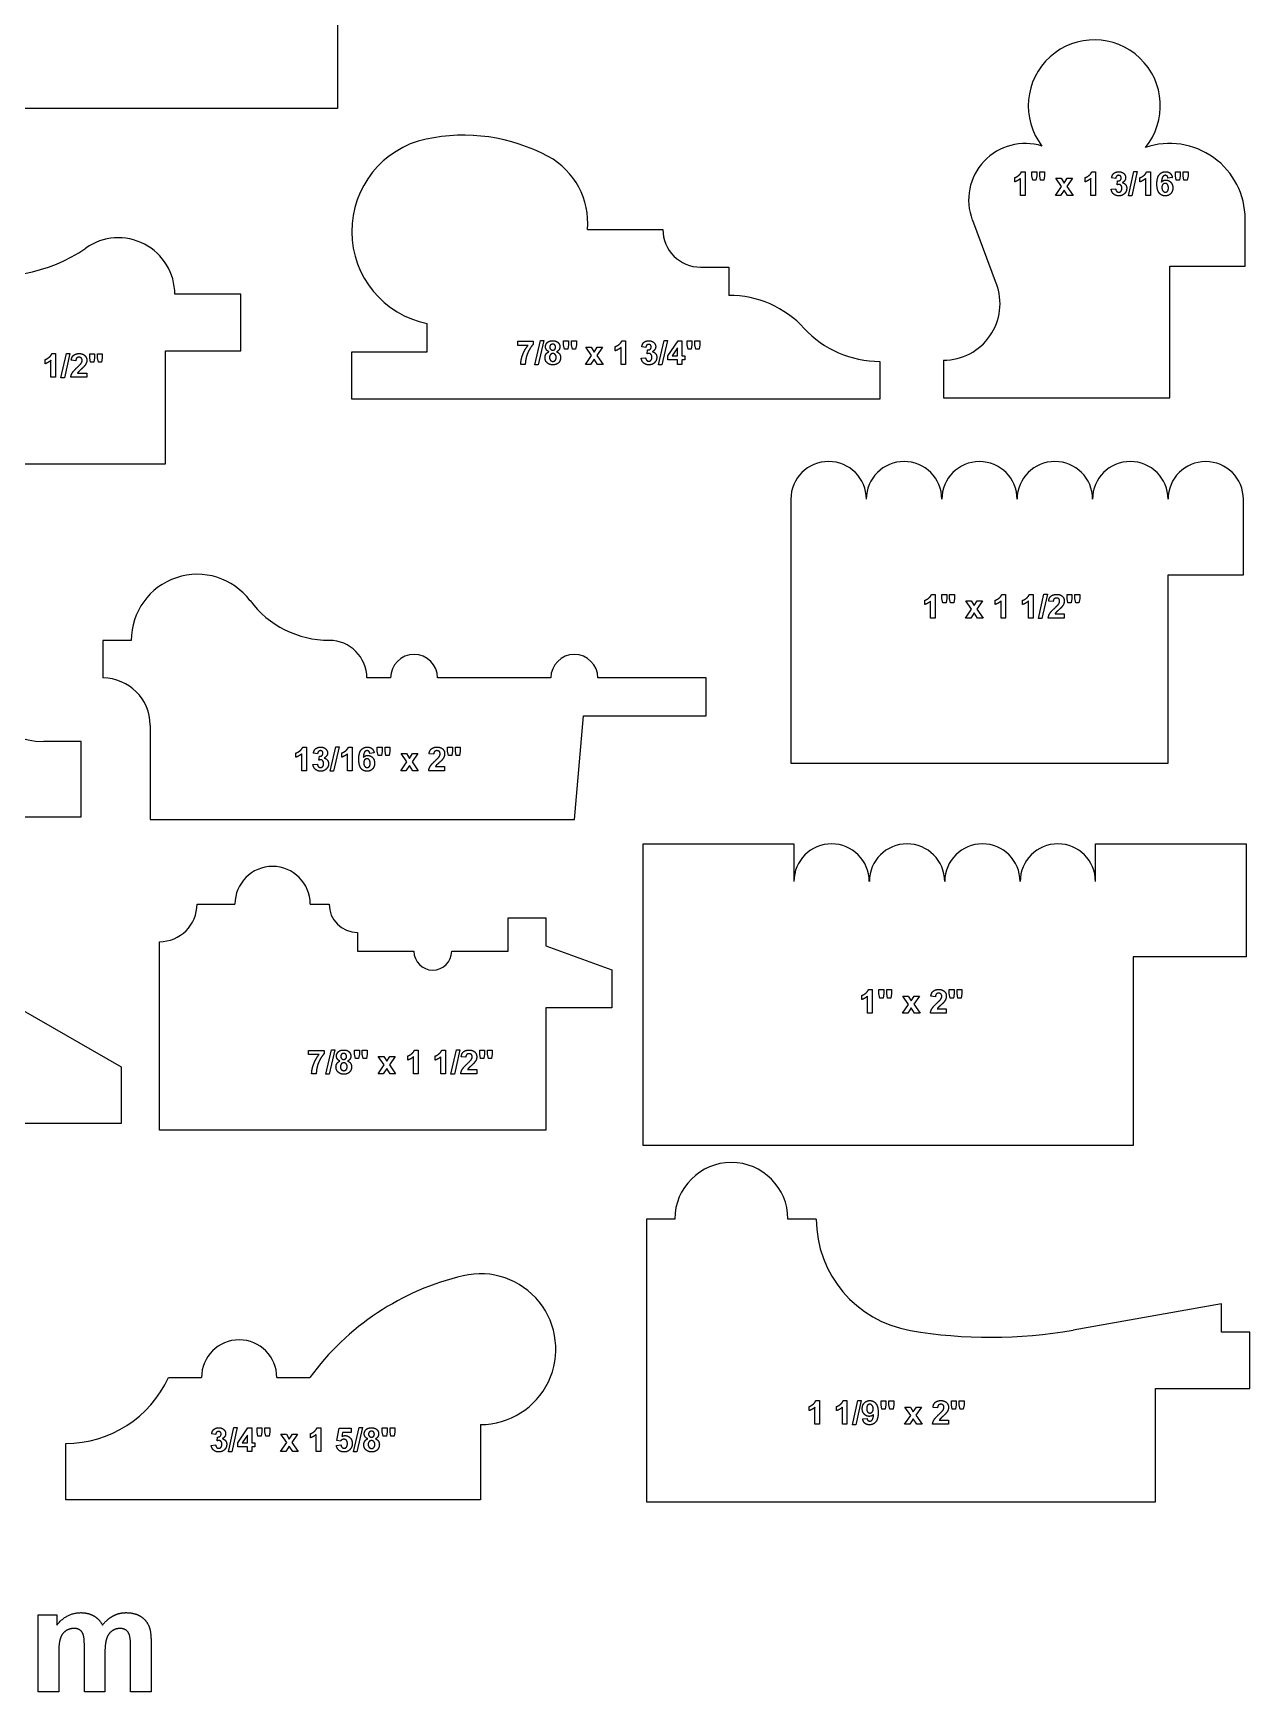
# Model space of a CAD drawing. Header units: millimetres. Extents: x -177 to 177, y -192 to 172.
# Drawn here: x 74.3 to 176.8, y -189.6 to -49.9 of the extents above; entities that cross this region are included whole.
import ezdxf

# ---------------------------------------------------------------- set-up
doc = ezdxf.new("R2010")
doc.units = ezdxf.units.MM
doc.header["$MEASUREMENT"] = 0
doc.layers.add('Default', color=18, linetype='Continuous')

msp = doc.modelspace()

# ---------------------------------------------------------------- linework, layer by layer
at = {"layer": 'Default', "color": 5}
for p, q in [((99.95, -49.09), (99.95, -56.23)), ((99.95, -56.23), (11.05, -56.23)), ((156.97, -62.4), (156.97, -62.05)), ((157.46, -63.55), (157.46, -62.11)), ((157.53, -61.55), (157.85, -61.55)), ((157.85, -61.55), (157.85, -63.55)), ((158.41, -61.89), (158.41, -61.56)), ((158.41, -61.56), (158.82, -61.56)), ((158.48, -62.26), (158.41, -61.89)), ((158.76, -62.26), (158.48, -62.26)), ((158.82, -61.89), (158.76, -62.26)), ((158.82, -61.56), (158.82, -61.89)), ((159.07, -61.89), (159.07, -61.56)), ((159.07, -61.56), (159.47, -61.56)), ((159.14, -62.26), (159.07, -61.89)), ((159.41, -62.26), (159.14, -62.26)), ((159.47, -61.89), (159.41, -62.26)), ((159.47, -61.56), (159.47, -61.89)), ((160.39, -63.55), (160.91, -62.8)), ((160.91, -62.8), (160.42, -62.1)), ((160.42, -62.1), (160.88, -62.1)), ((160.88, -62.1), (161.13, -62.5)), ((161.13, -62.5), (161.39, -62.1)), ((161.83, -62.1), (161.35, -62.79)), ((161.35, -62.79), (161.88, -63.55)), ((161.39, -62.1), (161.83, -62.1)), ((162.89, -62.4), (162.89, -62.05)), ((163.39, -63.55), (163.39, -62.11)), ((163.46, -61.55), (163.77, -61.55)), ((163.77, -61.55), (163.77, -63.55)), ((165.47, -62.11), (165.13, -62.06)), ((165.59, -62.65), (165.63, -62.32)), ((166.54, -63.58), (167.01, -61.53)), ((167.29, -61.53), (166.82, -63.58)), ((167.01, -61.53), (167.29, -61.53)), ((167.51, -62.4), (167.51, -62.05)), ((168.01, -63.55), (168.01, -62.11)), ((168.08, -61.55), (168.39, -61.55)), ((168.39, -61.55), (168.39, -63.55)), ((170.24, -62.04), (169.87, -62.08)), ((170.5, -61.89), (170.5, -61.56)), ((170.5, -61.56), (170.91, -61.56)), ((170.57, -62.26), (170.5, -61.89)), ((170.85, -62.26), (170.57, -62.26)), ((170.91, -61.89), (170.85, -62.26)), ((170.91, -61.56), (170.91, -61.89)), ((171.15, -61.89), (171.15, -61.56)), ((171.15, -61.56), (171.56, -61.56)), ((171.22, -62.26), (171.15, -61.89)), ((171.5, -62.26), (171.22, -62.26)), ((171.56, -61.89), (171.5, -62.26)), ((171.56, -61.56), (171.56, -61.89)), ((157.85, -63.55), (157.46, -63.55)), ((160.83, -63.55), (160.39, -63.55)), ((161.13, -63.1), (160.83, -63.55)), ((161.42, -63.55), (161.13, -63.1)), ((161.88, -63.55), (161.42, -63.55)), ((163.77, -63.55), (163.39, -63.55)), ((165.09, -63.02), (165.46, -62.98)), ((166.82, -63.58), (166.54, -63.58)), ((168.39, -63.55), (168.01, -63.55)), ((153.4, -65.62), (155.42, -70.98)), ((176.37, -69.49), (176.37, -65.52)), ((120.99, -66.4), (127.34, -66.4)), ((130.52, -69.58), (132.9, -69.58)), ((132.9, -69.58), (132.9, -71.96)), ((170.02, -80.6), (170.02, -69.49)), ((170.02, -69.49), (176.37, -69.49)), ((91.81, -71.87), (86.25, -71.87)), ((91.81, -76.64), (91.81, -71.87)), ((107.5, -76.72), (107.5, -74.34)), ((85.46, -76.64), (91.81, -76.64)), ((85.46, -86.16), (85.46, -76.64)), ((101.15, -80.69), (101.15, -76.72)), ((101.15, -76.72), (107.5, -76.72)), ((115.12, -76.17), (115.12, -75.81)), ((115.12, -75.81), (116.42, -75.81)), ((115.99, -76.17), (115.12, -76.17)), ((116.42, -75.81), (116.42, -76.09)), ((116.56, -77.81), (117.03, -75.76)), ((117.31, -75.76), (116.84, -77.81)), ((117.03, -75.76), (117.31, -75.76)), ((118.99, -76.12), (118.99, -75.79)), ((118.99, -75.79), (119.4, -75.79)), ((119.06, -76.49), (118.99, -76.12)), ((119.34, -76.49), (119.06, -76.49)), ((119.4, -76.12), (119.34, -76.49)), ((119.4, -75.79), (119.4, -76.12)), ((119.65, -76.12), (119.65, -75.79)), ((119.65, -75.79), (120.06, -75.79)), ((119.72, -76.49), (119.65, -76.12)), ((119.99, -76.49), (119.72, -76.49)), ((120.06, -76.12), (119.99, -76.49)), ((120.06, -75.79), (120.06, -76.12)), ((121.34, -77.03), (120.85, -76.33)), ((120.85, -76.33), (121.31, -76.33)), ((121.31, -76.33), (121.56, -76.73)), ((121.56, -76.73), (121.82, -76.33)), ((122.26, -76.33), (121.78, -77.02)), ((121.82, -76.33), (122.26, -76.33)), ((123.32, -76.63), (123.32, -76.28)), ((123.82, -77.78), (123.82, -76.34)), ((123.89, -75.78), (124.2, -75.78)), ((124.2, -75.78), (124.2, -77.78)), ((125.9, -76.35), (125.56, -76.29)), ((126.02, -76.88), (126.06, -76.55)), ((126.97, -77.81), (127.44, -75.76)), ((127.72, -75.76), (127.25, -77.81)), ((127.44, -75.76), (127.72, -75.76)), ((127.77, -77.05), (128.62, -75.79)), ((128.57, -76.39), (128.12, -77.05)), ((128.57, -77.05), (128.57, -76.39)), ((128.62, -75.79), (128.95, -75.79)), ((128.95, -75.79), (128.95, -77.05)), ((129.39, -76.12), (129.39, -75.79)), ((129.39, -75.79), (129.79, -75.79)), ((129.46, -76.49), (129.39, -76.12)), ((129.73, -76.49), (129.46, -76.49)), ((129.79, -76.12), (129.73, -76.49)), ((129.79, -75.79), (129.79, -76.12)), ((130.04, -76.12), (130.04, -75.79)), ((130.04, -75.79), (130.45, -75.79)), ((130.11, -76.49), (130.04, -76.12)), ((130.39, -76.49), (130.11, -76.49)), ((130.45, -76.12), (130.39, -76.49)), ((130.45, -75.79), (130.45, -76.12)), ((75.33, -77.72), (75.33, -77.37)), ((75.82, -78.86), (75.82, -77.43)), ((75.9, -76.86), (76.21, -76.86)), ((76.21, -76.86), (76.21, -78.86)), ((76.66, -78.9), (77.13, -76.85)), ((77.42, -76.85), (76.95, -78.9)), ((77.13, -76.85), (77.42, -76.85)), ((77.91, -77.47), (77.53, -77.43)), ((79.08, -77.21), (79.08, -76.88)), ((79.08, -76.88), (79.49, -76.88)), ((79.15, -77.58), (79.08, -77.21)), ((79.43, -77.58), (79.15, -77.58)), ((79.49, -77.21), (79.43, -77.58)), ((79.49, -76.88), (79.49, -77.21)), ((79.74, -77.21), (79.74, -76.88)), ((79.74, -76.88), (80.14, -76.88)), ((79.81, -77.58), (79.74, -77.21)), ((80.08, -77.58), (79.81, -77.58)), ((80.14, -77.21), (80.08, -77.58)), ((80.14, -76.88), (80.14, -77.21)), ((115.76, -77.78), (115.38, -77.78)), ((116.84, -77.81), (116.56, -77.81)), ((120.82, -77.78), (121.34, -77.03)), ((121.26, -77.78), (120.82, -77.78)), ((121.56, -77.33), (121.26, -77.78)), ((121.85, -77.78), (121.56, -77.33)), ((121.78, -77.02), (122.31, -77.78)), ((122.31, -77.78), (121.85, -77.78)), ((124.2, -77.78), (123.82, -77.78)), ((125.52, -77.26), (125.89, -77.21)), ((127.25, -77.81), (126.97, -77.81)), ((127.77, -77.38), (127.77, -77.05)), ((128.57, -77.38), (127.77, -77.38)), ((128.12, -77.05), (128.57, -77.05)), ((128.57, -77.78), (128.57, -77.38)), ((128.95, -77.78), (128.57, -77.78)), ((128.95, -77.05), (129.2, -77.05)), ((129.2, -77.38), (128.95, -77.38)), ((128.95, -77.38), (128.95, -77.78)), ((129.2, -77.05), (129.2, -77.38)), ((145.6, -77.52), (145.6, -80.69)), ((150.97, -77.43), (150.97, -80.6)), ((76.21, -78.86), (75.82, -78.86)), ((76.95, -78.9), (76.66, -78.9)), ((78.84, -78.86), (77.49, -78.86)), ((78.06, -78.51), (78.84, -78.51)), ((78.84, -78.51), (78.84, -78.86)), ((145.6, -80.69), (101.15, -80.69)), ((150.97, -80.6), (170.02, -80.6)), ((60.2, -86.16), (85.46, -86.16)), ((138.13, -89.13), (138.13, -111.35)), ((176.23, -95.48), (176.23, -89.13)), ((169.88, -111.35), (169.88, -95.48)), ((169.88, -95.48), (176.23, -95.48)), ((149.4, -97.99), (149.4, -97.64)), ((149.89, -99.14), (149.89, -97.7)), ((149.96, -97.14), (150.27, -97.14)), ((150.27, -97.14), (150.27, -99.14)), ((150.84, -97.48), (150.84, -97.15)), ((150.84, -97.15), (151.25, -97.15)), ((150.91, -97.85), (150.84, -97.48)), ((151.25, -97.48), (151.19, -97.85)), ((151.25, -97.15), (151.25, -97.48)), ((151.49, -97.48), (151.49, -97.15)), ((151.49, -97.15), (151.9, -97.15)), ((151.57, -97.85), (151.49, -97.48)), ((151.9, -97.48), (151.84, -97.85)), ((151.9, -97.15), (151.9, -97.48)), ((153.33, -98.39), (152.85, -97.69)), ((152.85, -97.69), (153.31, -97.69)), ((153.31, -97.69), (153.55, -98.09)), ((153.55, -98.09), (153.81, -97.69)), ((154.25, -97.69), (153.78, -98.38)), ((153.81, -97.69), (154.25, -97.69)), ((155.32, -97.99), (155.32, -97.64)), ((155.82, -99.14), (155.82, -97.7)), ((155.89, -97.14), (156.2, -97.14)), ((156.2, -97.14), (156.2, -99.14)), ((157.63, -97.99), (157.63, -97.64)), ((158.12, -99.14), (158.12, -97.7)), ((158.2, -97.14), (158.51, -97.14)), ((158.51, -97.14), (158.51, -99.14)), ((158.96, -99.17), (159.43, -97.12)), ((159.72, -97.12), (159.25, -99.17)), ((159.43, -97.12), (159.72, -97.12)), ((160.21, -97.74), (159.83, -97.71)), ((161.38, -97.48), (161.38, -97.15)), ((161.38, -97.15), (161.79, -97.15)), ((161.45, -97.85), (161.38, -97.48)), ((161.79, -97.48), (161.73, -97.85)), ((161.79, -97.15), (161.79, -97.48)), ((162.04, -97.48), (162.04, -97.15)), ((162.04, -97.15), (162.45, -97.15)), ((162.11, -97.85), (162.04, -97.48)), ((162.45, -97.48), (162.38, -97.85)), ((162.45, -97.15), (162.45, -97.48)), ((150.27, -99.14), (149.89, -99.14)), ((151.19, -97.85), (150.91, -97.85)), ((151.84, -97.85), (151.57, -97.85)), ((152.82, -99.14), (153.33, -98.39)), ((153.26, -99.14), (152.82, -99.14)), ((153.55, -98.69), (153.26, -99.14)), ((153.84, -99.14), (153.55, -98.69)), ((153.78, -98.38), (154.3, -99.14)), ((154.3, -99.14), (153.84, -99.14)), ((156.2, -99.14), (155.82, -99.14)), ((158.51, -99.14), (158.12, -99.14)), ((161.14, -99.14), (159.79, -99.14)), ((160.36, -98.78), (161.14, -98.78)), ((161.14, -98.78), (161.14, -99.14)), ((161.73, -97.85), (161.45, -97.85)), ((162.38, -97.85), (162.11, -97.85)), ((159.25, -99.17), (158.96, -99.17)), ((82.58, -101.01), (80.2, -101.01)), ((80.2, -101.01), (80.2, -104.18)), ((104.41, -104.18), (102.43, -104.18)), ((117.9, -104.18), (108.38, -104.18)), ((131, -104.18), (121.87, -104.18)), ((131, -107.36), (131, -104.18)), ((119.89, -116.09), (120.65, -107.36)), ((120.65, -107.36), (131, -107.36)), ((84.17, -108.15), (84.17, -116.09)), ((78.36, -109.53), (75.18, -109.53)), ((78.36, -115.88), (78.36, -109.53)), ((97.02, -110), (97.33, -110)), ((97.33, -110), (97.33, -112)), ((99.33, -112.03), (99.8, -109.98)), ((100.08, -109.98), (99.61, -112.03)), ((99.8, -109.98), (100.08, -109.98)), ((100.87, -110), (101.18, -110)), ((101.18, -110), (101.18, -112)), ((103.29, -110.34), (103.29, -110.01)), ((103.29, -110.01), (103.7, -110.01)), ((103.36, -110.71), (103.29, -110.34)), ((103.7, -110.34), (103.64, -110.71)), ((103.7, -110.01), (103.7, -110.34)), ((103.95, -110.34), (103.95, -110.01)), ((103.95, -110.01), (104.35, -110.01)), ((104.02, -110.71), (103.95, -110.34)), ((104.35, -110.34), (104.29, -110.71)), ((104.35, -110.01), (104.35, -110.34)), ((109.22, -110.34), (109.22, -110.01)), ((109.22, -110.01), (109.62, -110.01)), ((109.29, -110.71), (109.22, -110.34)), ((109.62, -110.34), (109.56, -110.71)), ((109.62, -110.01), (109.62, -110.34)), ((109.87, -110.34), (109.87, -110.01)), ((109.87, -110.01), (110.28, -110.01)), ((109.94, -110.71), (109.87, -110.34)), ((110.28, -110.34), (110.22, -110.71)), ((110.28, -110.01), (110.28, -110.34)), ((96.45, -110.85), (96.45, -110.5)), ((96.95, -112), (96.95, -110.56)), ((97.88, -111.47), (98.25, -111.43)), ((98.27, -110.56), (97.92, -110.51)), ((98.38, -111.1), (98.42, -110.77)), ((100.3, -110.85), (100.3, -110.5)), ((100.8, -112), (100.8, -110.56)), ((103.03, -110.49), (102.66, -110.53)), ((103.64, -110.71), (103.36, -110.71)), ((104.29, -110.71), (104.02, -110.71)), ((105.27, -112), (105.78, -111.25)), ((105.78, -111.25), (105.3, -110.55)), ((105.3, -110.55), (105.76, -110.55)), ((106, -111.55), (105.71, -112)), ((105.76, -110.55), (106, -110.95)), ((106, -110.95), (106.26, -110.55)), ((106.29, -112), (106, -111.55)), ((106.7, -110.55), (106.23, -111.24)), ((106.23, -111.24), (106.75, -112)), ((106.26, -110.55), (106.7, -110.55)), ((108.04, -110.6), (107.66, -110.56)), ((108.19, -111.64), (108.97, -111.64)), ((108.97, -111.64), (108.97, -112)), ((109.56, -110.71), (109.29, -110.71)), ((110.22, -110.71), (109.94, -110.71)), ((138.13, -111.35), (169.88, -111.35)), ((97.33, -112), (96.95, -112)), ((99.61, -112.03), (99.33, -112.03)), ((101.18, -112), (100.8, -112)), ((105.71, -112), (105.27, -112)), ((106.75, -112), (106.29, -112)), ((108.97, -112), (107.62, -112)), ((27.56, -115.88), (78.36, -115.88)), ((84.17, -116.09), (119.89, -116.09)), ((125.67, -143.54), (125.67, -118.14)), ((125.67, -118.14), (138.37, -118.14)), ((138.37, -118.14), (138.37, -121.32)), ((163.77, -121.32), (163.77, -118.14)), ((163.77, -118.14), (176.47, -118.14)), ((176.47, -118.14), (176.47, -127.67)), ((88.13, -123.22), (91.3, -123.22)), ((97.65, -123.22), (99.24, -123.22)), ((101.62, -125.6), (101.62, -127.19)), ((114.32, -127.19), (114.32, -124.37)), ((114.32, -124.37), (117.49, -124.37)), ((117.49, -124.37), (117.49, -126.75)), ((84.95, -142.27), (84.95, -126.39)), ((117.49, -126.75), (123.05, -128.77)), ((101.62, -127.19), (106.38, -127.19)), ((109.56, -127.19), (114.32, -127.19)), ((176.47, -127.67), (166.95, -127.67)), ((166.95, -127.67), (166.95, -143.54)), ((123.05, -128.77), (123.05, -131.95)), ((144.09, -131.26), (144.09, -130.92)), ((144.58, -132.41), (144.58, -130.97)), ((144.66, -130.41), (144.97, -130.41)), ((144.97, -130.41), (144.97, -132.41)), ((145.53, -130.76), (145.53, -130.42)), ((145.53, -130.42), (145.94, -130.42)), ((145.61, -131.13), (145.53, -130.76)), ((145.88, -131.13), (145.61, -131.13)), ((145.94, -130.76), (145.88, -131.13)), ((145.94, -130.42), (145.94, -130.76)), ((146.19, -130.76), (146.19, -130.42)), ((146.19, -130.42), (146.6, -130.42)), ((146.26, -131.13), (146.19, -130.76)), ((146.54, -131.13), (146.26, -131.13)), ((146.6, -130.76), (146.54, -131.13)), ((146.6, -130.42), (146.6, -130.76)), ((148.03, -131.67), (147.54, -130.97)), ((147.54, -130.97), (148, -130.97)), ((148, -130.97), (148.25, -131.36)), ((148.25, -131.36), (148.51, -130.97)), ((148.95, -130.97), (148.47, -131.65)), ((148.51, -130.97), (148.95, -130.97)), ((150.29, -131.02), (149.91, -130.98)), ((151.46, -130.76), (151.46, -130.42)), ((151.46, -130.42), (151.87, -130.42)), ((151.53, -131.13), (151.46, -130.76)), ((151.81, -131.13), (151.53, -131.13)), ((151.87, -130.76), (151.81, -131.13)), ((151.87, -130.42), (151.87, -130.76)), ((152.12, -130.76), (152.12, -130.42)), ((152.12, -130.42), (152.52, -130.42)), ((152.19, -131.13), (152.12, -130.76)), ((152.46, -131.13), (152.19, -131.13)), ((152.52, -130.76), (152.46, -131.13)), ((152.52, -130.42), (152.52, -130.76)), ((73.47, -132.17), (81.72, -136.93)), ((123.05, -131.95), (117.49, -131.95)), ((117.49, -131.95), (117.49, -142.27)), ((144.97, -132.41), (144.58, -132.41)), ((147.52, -132.41), (148.03, -131.67)), ((147.96, -132.41), (147.52, -132.41)), ((148.25, -131.96), (147.96, -132.41)), ((148.54, -132.41), (148.25, -131.96)), ((148.47, -131.65), (149, -132.41)), ((149, -132.41), (148.54, -132.41)), ((151.21, -132.41), (149.87, -132.41)), ((150.44, -132.05), (151.21, -132.05)), ((151.21, -132.05), (151.21, -132.41)), ((97.51, -135.9), (97.51, -135.55)), ((97.51, -135.55), (98.82, -135.55)), ((98.39, -135.9), (97.51, -135.9)), ((98.82, -135.55), (98.82, -135.82)), ((98.96, -137.55), (99.43, -135.5)), ((99.71, -135.5), (99.24, -137.55)), ((99.43, -135.5), (99.71, -135.5)), ((101.38, -135.86), (101.38, -135.52)), ((101.38, -135.52), (101.79, -135.52)), ((101.45, -136.22), (101.38, -135.86)), ((101.72, -136.22), (101.45, -136.22)), ((101.79, -135.86), (101.72, -136.22)), ((101.79, -135.52), (101.79, -135.86)), ((102.03, -135.86), (102.03, -135.52)), ((102.03, -135.52), (102.44, -135.52)), ((102.1, -136.22), (102.03, -135.86)), ((102.38, -136.22), (102.1, -136.22)), ((102.44, -135.86), (102.38, -136.22)), ((102.44, -135.52), (102.44, -135.86)), ((103.36, -137.51), (103.87, -136.76)), ((103.87, -136.76), (103.38, -136.06)), ((103.38, -136.06), (103.85, -136.06)), ((103.85, -136.06), (104.09, -136.46)), ((104.09, -136.46), (104.35, -136.06)), ((104.79, -136.06), (104.32, -136.75)), ((104.32, -136.75), (104.84, -137.51)), ((104.35, -136.06), (104.79, -136.06)), ((105.86, -136.36), (105.86, -136.01)), ((106.35, -137.51), (106.35, -136.07)), ((106.43, -135.51), (106.74, -135.51)), ((106.74, -135.51), (106.74, -137.51)), ((108.17, -136.36), (108.17, -136.01)), ((108.66, -137.51), (108.66, -136.07)), ((108.73, -135.51), (109.05, -135.51)), ((109.05, -135.51), (109.05, -137.51)), ((109.5, -137.55), (109.97, -135.5)), ((110.26, -135.5), (109.79, -137.55)), ((109.97, -135.5), (110.26, -135.5)), ((110.75, -136.11), (110.37, -136.08)), ((111.92, -135.86), (111.92, -135.52)), ((111.92, -135.52), (112.33, -135.52)), ((111.99, -136.22), (111.92, -135.86)), ((112.27, -136.22), (111.99, -136.22)), ((112.33, -135.86), (112.27, -136.22)), ((112.33, -135.52), (112.33, -135.86)), ((112.58, -135.86), (112.58, -135.52)), ((112.58, -135.52), (112.98, -135.52)), ((112.65, -136.22), (112.58, -135.86)), ((112.92, -136.22), (112.65, -136.22)), ((112.98, -135.86), (112.92, -136.22)), ((112.98, -135.52), (112.98, -135.86)), ((81.72, -136.93), (81.72, -141.69)), ((98.16, -137.51), (97.77, -137.51)), ((99.24, -137.55), (98.96, -137.55)), ((103.8, -137.51), (103.36, -137.51)), ((104.09, -137.06), (103.8, -137.51)), ((104.38, -137.51), (104.09, -137.06)), ((104.84, -137.51), (104.38, -137.51)), ((106.74, -137.51), (106.35, -137.51)), ((109.05, -137.51), (108.66, -137.51)), ((109.79, -137.55), (109.5, -137.55)), ((111.67, -137.51), (110.33, -137.51)), ((110.9, -137.15), (111.67, -137.15)), ((111.67, -137.15), (111.67, -137.51)), ((81.72, -141.69), (49.97, -141.69)), ((117.49, -142.27), (84.95, -142.27)), ((166.95, -143.54), (125.67, -143.54)), ((128.34, -149.74), (125.96, -149.74)), ((125.96, -149.74), (125.96, -173.55)), ((140.25, -149.74), (137.87, -149.74)), ((174.38, -156.88), (161.88, -159.09)), ((174.38, -159.26), (174.38, -156.88)), ((176.76, -159.26), (174.38, -159.26)), ((176.76, -164.02), (176.76, -159.26)), ((85.72, -163.09), (88.49, -163.09)), ((94.84, -163.09), (97.62, -163.09)), ((168.83, -173.55), (168.83, -164.02)), ((168.83, -164.02), (176.76, -164.02)), ((139.65, -165.88), (139.65, -165.54)), ((140.15, -167.03), (140.15, -165.59)), ((140.22, -165.03), (140.53, -165.03)), ((140.53, -165.03), (140.53, -167.03)), ((141.96, -165.88), (141.96, -165.54)), ((142.46, -167.03), (142.46, -165.59)), ((142.53, -165.03), (142.84, -165.03)), ((142.84, -165.03), (142.84, -167.03)), ((143.3, -167.07), (143.76, -165.02)), ((144.05, -165.02), (143.58, -167.07)), ((143.76, -165.02), (144.05, -165.02)), ((145.72, -165.38), (145.72, -165.04)), ((145.72, -165.04), (146.12, -165.04)), ((145.79, -165.75), (145.72, -165.38)), ((146.06, -165.75), (145.79, -165.75)), ((146.12, -165.38), (146.06, -165.75)), ((146.12, -165.04), (146.12, -165.38)), ((146.37, -165.38), (146.37, -165.04)), ((146.37, -165.04), (146.78, -165.04)), ((146.44, -165.75), (146.37, -165.38)), ((146.72, -165.75), (146.44, -165.75)), ((146.78, -165.38), (146.72, -165.75)), ((146.78, -165.04), (146.78, -165.38)), ((148.21, -166.29), (147.72, -165.59)), ((147.72, -165.59), (148.18, -165.59)), ((148.18, -165.59), (148.43, -165.98)), ((148.43, -165.98), (148.69, -165.59)), ((149.13, -165.59), (148.65, -166.27)), ((148.69, -165.59), (149.13, -165.59)), ((150.47, -165.64), (150.09, -165.6)), ((151.64, -165.38), (151.64, -165.04)), ((151.64, -165.04), (152.05, -165.04)), ((151.71, -165.75), (151.64, -165.38)), ((151.99, -165.75), (151.71, -165.75)), ((152.05, -165.38), (151.99, -165.75)), ((152.05, -165.04), (152.05, -165.38)), ((152.3, -165.38), (152.3, -165.04)), ((152.3, -165.04), (152.7, -165.04)), ((152.37, -165.75), (152.3, -165.38)), ((152.64, -165.75), (152.37, -165.75)), ((152.7, -165.38), (152.64, -165.75)), ((152.7, -165.04), (152.7, -165.38)), ((90.76, -169.36), (91.23, -167.31)), ((91.51, -167.31), (91.04, -169.36)), ((91.23, -167.31), (91.51, -167.31)), ((91.56, -168.59), (92.41, -167.33)), ((92.41, -167.33), (92.74, -167.33)), ((92.74, -167.33), (92.74, -168.59)), ((93.18, -167.67), (93.18, -167.33)), ((93.18, -167.33), (93.58, -167.33)), ((93.58, -167.33), (93.58, -167.67)), ((93.83, -167.67), (93.83, -167.33)), ((93.83, -167.33), (94.24, -167.33)), ((94.24, -167.33), (94.24, -167.67)), ((98.22, -167.32), (98.53, -167.32)), ((98.53, -167.32), (98.53, -169.32)), ((99.89, -168.4), (100.09, -167.36)), ((100.09, -167.36), (101.1, -167.36)), ((101.1, -167.36), (101.1, -167.71)), ((101.3, -169.36), (101.77, -167.31)), ((102.05, -167.31), (101.58, -169.36)), ((101.77, -167.31), (102.05, -167.31)), ((103.72, -167.67), (103.72, -167.33)), ((103.72, -167.33), (104.13, -167.33)), ((104.13, -167.33), (104.13, -167.67)), ((104.37, -167.67), (104.37, -167.33)), ((104.37, -167.33), (104.78, -167.33)), ((104.78, -167.33), (104.78, -167.67)), ((111.98, -167.05), (111.98, -173.4)), ((140.53, -167.03), (140.15, -167.03)), ((142.84, -167.03), (142.46, -167.03)), ((143.58, -167.07), (143.3, -167.07)), ((144.17, -166.58), (144.54, -166.54)), ((147.7, -167.03), (148.21, -166.29)), ((148.14, -167.03), (147.7, -167.03)), ((148.43, -166.58), (148.14, -167.03)), ((148.72, -167.03), (148.43, -166.58)), ((148.65, -166.27), (149.18, -167.03)), ((149.18, -167.03), (148.72, -167.03)), ((151.39, -167.03), (150.05, -167.03)), ((150.62, -166.67), (151.39, -166.67)), ((151.39, -166.67), (151.39, -167.03)), ((77.06, -173.4), (77.06, -168.64)), ((89.31, -168.8), (89.68, -168.75)), ((89.69, -167.89), (89.35, -167.83)), ((89.81, -168.42), (89.85, -168.1)), ((91.56, -168.92), (91.56, -168.59)), ((92.36, -168.92), (91.56, -168.92)), ((92.36, -167.93), (91.91, -168.59)), ((91.91, -168.59), (92.36, -168.59)), ((92.36, -168.59), (92.36, -167.93)), ((92.36, -169.32), (92.36, -168.92)), ((92.74, -168.59), (92.99, -168.59)), ((92.99, -168.92), (92.74, -168.92)), ((92.74, -168.92), (92.74, -169.32)), ((92.99, -168.59), (92.99, -168.92)), ((93.25, -168.03), (93.18, -167.67)), ((93.52, -168.03), (93.25, -168.03)), ((93.58, -167.67), (93.52, -168.03)), ((93.9, -168.03), (93.83, -167.67)), ((94.18, -168.03), (93.9, -168.03)), ((94.24, -167.67), (94.18, -168.03)), ((95.16, -169.32), (95.67, -168.57)), ((95.67, -168.57), (95.18, -167.87)), ((95.18, -167.87), (95.64, -167.87)), ((95.89, -168.87), (95.6, -169.32)), ((95.64, -167.87), (95.89, -168.27)), ((95.89, -168.27), (96.15, -167.87)), ((96.18, -169.32), (95.89, -168.87)), ((96.59, -167.87), (96.11, -168.56)), ((96.11, -168.56), (96.64, -169.32)), ((96.15, -167.87), (96.59, -167.87)), ((97.66, -168.17), (97.66, -167.82)), ((98.15, -169.32), (98.15, -167.88)), ((99.85, -168.8), (100.24, -168.76)), ((100.2, -168.44), (99.89, -168.4)), ((100.38, -167.71), (100.31, -168.05)), ((101.1, -167.71), (100.38, -167.71)), ((103.79, -168.03), (103.72, -167.67)), ((104.07, -168.03), (103.79, -168.03)), ((104.13, -167.67), (104.07, -168.03)), ((104.44, -168.03), (104.37, -167.67)), ((104.72, -168.03), (104.44, -168.03)), ((104.78, -167.67), (104.72, -168.03)), ((91.04, -169.36), (90.76, -169.36)), ((92.74, -169.32), (92.36, -169.32)), ((95.6, -169.32), (95.16, -169.32)), ((96.64, -169.32), (96.18, -169.32)), ((98.53, -169.32), (98.15, -169.32)), ((101.58, -169.36), (101.3, -169.36)), ((111.98, -173.4), (77.06, -173.4)), ((125.96, -173.55), (168.83, -173.55))]:
    msp.add_line(p, q, dxfattribs=at)
for centre, radius, start, end in [((163.67, -56), 5.56, 320.7889, 217.6036), ((110.58, -73.42), 14.95, 61.6065, 102.2771), ((109.09, -66.56), 7.94, 102.2772, 258.463), ((157.85, -63.93), 4.76, 72.676, 200.7288), ((170.02, -65.52), 6.35, 360, 108.7839), ((114.67, -65.85), 6.35, 355, 61.6065), ((71.44, -57.59), 12.7, 203.5445, 305.1484), ((130.52, -66.4), 3.18, 180, 270), ((81.49, -71.87), 4.76, 0, 125.1484), ((150.97, -72.66), 4.76, 270, 20.7288), ((132.9, -80.61), 8.65, 42.7431, 90), ((145.6, -68.87), 8.65, 222.7431, 270), ((141.3, -89.13), 3.18, 0, 180), ((147.65, -89.13), 3.18, 0, 180), ((154, -89.13), 3.17, 360, 180), ((160.35, -89.13), 3.18, 0, 180), ((166.7, -89.13), 3.18, 360, 180), ((173.05, -89.13), 3.17, 0, 180), ((88.14, -101.01), 5.56, 36.8658, 180), ((99.25, -92.67), 8.33, 216.8658, 270), ((99.25, -104.18), 3.17, 0, 90), ((75.18, -103.18), 6.35, 180, 270), ((106.4, -104.18), 1.98, 0, 180), ((119.89, -104.18), 1.98, 0, 180), ((80.2, -108.15), 3.97, 0, 90), ((141.55, -121.32), 3.17, 0, 180), ((147.9, -121.32), 3.17, 360, 180), ((154.25, -121.32), 3.17, 360, 180), ((160.6, -121.32), 3.17, 360, 180), ((94.48, -123.22), 3.17, 0, 180), ((84.95, -123.22), 3.17, 270, 360), ((101.62, -123.22), 2.38, 180, 270), ((107.97, -127.19), 1.59, 180, 0), ((133.11, -149.74), 4.76, 0, 180), ((149.78, -149.74), 9.52, 180, 260.3451), ((115.6, -176.18), 22.24, 103.1613, 143.9435), ((111.98, -160.7), 6.35, 270, 103.1613), ((154.91, -119.57), 40.13, 260.3451, 280), ((91.67, -163.09), 3.17, 0, 180), ((77.06, -159.12), 9.52, 270, 335.3674)]:
    msp.add_arc(centre, radius, start, end, dxfattribs=at)
for points in [[(156.97, -62.05), (157.12, -62), (157.29, -61.87)], [(157.46, -62.11), (157.25, -62.3), (156.97, -62.4)], [(157.29, -61.87), (157.47, -61.73), (157.53, -61.55)], [(162.89, -62.05), (163.04, -62), (163.22, -61.87)], [(163.39, -62.11), (163.18, -62.3), (162.89, -62.4)], [(163.22, -61.87), (163.4, -61.73), (163.46, -61.55)], [(165.13, -62.06), (165.17, -61.88), (165.24, -61.77)], [(165.24, -61.77), (165.31, -61.67), (165.44, -61.61)], [(165.44, -61.61), (165.57, -61.55), (165.73, -61.55)], [(165.56, -61.92), (165.49, -61.99), (165.47, -62.11)], [(165.72, -61.85), (165.62, -61.85), (165.56, -61.92)], [(165.75, -62.62), (165.68, -62.62), (165.59, -62.65)], [(165.63, -62.32), (165.78, -62.33), (165.85, -62.26)], [(165.87, -61.91), (165.82, -61.85), (165.72, -61.85)], [(165.73, -61.55), (166.01, -61.55), (166.18, -61.72)], [(165.92, -62.7), (165.85, -62.62), (165.75, -62.62)], [(165.85, -62.26), (165.93, -62.19), (165.93, -62.07)], [(165.93, -62.07), (165.93, -61.97), (165.87, -61.91)], [(165.99, -62.94), (165.99, -62.79), (165.92, -62.7)], [(166.31, -62.05), (166.31, -62.31), (166.03, -62.47)], [(166.03, -62.47), (166.2, -62.51), (166.3, -62.63)], [(166.18, -61.72), (166.31, -61.87), (166.31, -62.05)], [(166.3, -62.63), (166.4, -62.76), (166.4, -62.95)], [(167.51, -62.05), (167.66, -62), (167.84, -61.87)], [(168.01, -62.11), (167.8, -62.3), (167.51, -62.4)], [(167.84, -61.87), (168.01, -61.73), (168.08, -61.55)], [(168.94, -62.58), (168.94, -62.03), (169.15, -61.79)], [(169.14, -63.35), (168.94, -63.11), (168.94, -62.58)], [(169.15, -61.79), (169.35, -61.55), (169.67, -61.55)], [(169.44, -61.96), (169.35, -62.07), (169.33, -62.42)], [(169.33, -62.42), (169.48, -62.25), (169.69, -62.25)], [(169.44, -62.62), (169.36, -62.71), (169.36, -62.88)], [(169.65, -61.85), (169.52, -61.85), (169.44, -61.96)], [(169.63, -62.53), (169.52, -62.53), (169.44, -62.62)], [(169.83, -62.62), (169.75, -62.53), (169.63, -62.53)], [(169.8, -61.91), (169.74, -61.85), (169.65, -61.85)], [(169.67, -61.55), (169.9, -61.55), (170.05, -61.67)], [(169.69, -62.25), (169.93, -62.25), (170.1, -62.43)], [(169.87, -62.08), (169.86, -61.96), (169.8, -61.91)], [(169.91, -62.91), (169.91, -62.72), (169.83, -62.62)], [(170.05, -61.67), (170.2, -61.8), (170.24, -62.04)], [(170.1, -62.43), (170.28, -62.61), (170.28, -62.9)], [(165.3, -63.43), (165.12, -63.27), (165.09, -63.02)], [(165.74, -63.58), (165.47, -63.58), (165.3, -63.43)], [(165.46, -62.98), (165.48, -63.12), (165.55, -63.2)], [(165.55, -63.2), (165.63, -63.27), (165.73, -63.27)], [(165.73, -63.27), (165.84, -63.27), (165.92, -63.18)], [(166.21, -63.4), (166.02, -63.58), (165.74, -63.58)], [(165.92, -63.18), (165.99, -63.09), (165.99, -62.94)], [(166.4, -62.95), (166.4, -63.21), (166.21, -63.4)], [(169.64, -63.58), (169.33, -63.58), (169.14, -63.35)], [(169.36, -62.88), (169.36, -63.07), (169.45, -63.17)], [(169.45, -63.17), (169.54, -63.27), (169.65, -63.27)], [(170.1, -63.4), (169.92, -63.58), (169.64, -63.58)], [(169.65, -63.27), (169.76, -63.27), (169.83, -63.19)], [(169.83, -63.19), (169.91, -63.11), (169.91, -62.91)], [(170.28, -62.9), (170.28, -63.21), (170.1, -63.4)], [(115.55, -76.94), (115.71, -76.51), (115.99, -76.17)], [(116.1, -76.54), (115.93, -76.84), (115.84, -77.18)], [(116.42, -76.09), (116.26, -76.25), (116.1, -76.54)], [(117.46, -76.29), (117.46, -76.07), (117.62, -75.92)], [(117.53, -76.53), (117.46, -76.42), (117.46, -76.29)], [(117.5, -76.91), (117.58, -76.78), (117.75, -76.71)], [(117.75, -76.71), (117.6, -76.64), (117.53, -76.53)], [(117.62, -75.92), (117.78, -75.78), (118.07, -75.78)], [(117.89, -76.14), (117.82, -76.21), (117.82, -76.32)], [(117.82, -76.32), (117.82, -76.44), (117.89, -76.5)], [(118.07, -76.07), (117.96, -76.07), (117.89, -76.14)], [(117.89, -76.5), (117.95, -76.57), (118.07, -76.57)], [(118.07, -75.78), (118.35, -75.78), (118.51, -75.92)], [(118.25, -76.14), (118.18, -76.07), (118.07, -76.07)], [(118.07, -76.57), (118.18, -76.57), (118.25, -76.5)], [(118.31, -76.32), (118.31, -76.21), (118.25, -76.14)], [(118.25, -76.5), (118.31, -76.43), (118.31, -76.32)], [(118.6, -76.54), (118.53, -76.65), (118.4, -76.71)], [(118.4, -76.71), (118.56, -76.77), (118.65, -76.9)], [(118.51, -75.92), (118.67, -76.07), (118.67, -76.29)], [(118.67, -76.29), (118.67, -76.43), (118.6, -76.54)], [(123.32, -76.28), (123.47, -76.23), (123.65, -76.1)], [(123.82, -76.34), (123.61, -76.54), (123.32, -76.63)], [(123.65, -76.1), (123.83, -75.96), (123.89, -75.78)], [(125.56, -76.29), (125.6, -76.11), (125.67, -76)], [(125.67, -76), (125.74, -75.9), (125.87, -75.84)], [(125.87, -75.84), (126, -75.78), (126.16, -75.78)], [(125.99, -76.15), (125.92, -76.22), (125.9, -76.35)], [(126.15, -76.09), (126.05, -76.09), (125.99, -76.15)], [(126.06, -76.55), (126.2, -76.56), (126.28, -76.49)], [(126.3, -76.14), (126.25, -76.09), (126.15, -76.09)], [(126.16, -75.78), (126.44, -75.78), (126.61, -75.96)], [(126.28, -76.49), (126.36, -76.42), (126.36, -76.3)], [(126.36, -76.3), (126.36, -76.2), (126.3, -76.14)], [(126.74, -76.28), (126.74, -76.55), (126.46, -76.7)], [(126.46, -76.7), (126.63, -76.74), (126.73, -76.87)], [(126.61, -75.96), (126.74, -76.1), (126.74, -76.28)], [(75.33, -77.37), (75.48, -77.32), (75.65, -77.18)], [(75.82, -77.43), (75.61, -77.62), (75.33, -77.72)], [(75.65, -77.18), (75.83, -77.05), (75.9, -76.86)], [(77.53, -77.43), (77.56, -77.13), (77.74, -77)], [(77.62, -78.48), (77.73, -78.3), (78.05, -78)], [(77.74, -77), (77.92, -76.86), (78.2, -76.86)], [(77.99, -77.24), (77.92, -77.31), (77.91, -77.47)], [(78.19, -77.17), (78.07, -77.17), (77.99, -77.24)], [(78.05, -78), (78.31, -77.76), (78.37, -77.67)], [(78.37, -78.18), (78.19, -78.35), (78.14, -78.4)], [(78.38, -77.24), (78.31, -77.17), (78.19, -77.17)], [(78.2, -76.86), (78.49, -76.86), (78.66, -77.02)], [(78.37, -77.67), (78.45, -77.55), (78.45, -77.44)], [(78.63, -77.93), (78.56, -78.01), (78.37, -78.18)], [(78.45, -77.44), (78.45, -77.31), (78.38, -77.24)], [(78.79, -77.67), (78.74, -77.79), (78.63, -77.93)], [(78.66, -77.02), (78.84, -77.18), (78.84, -77.42)], [(78.84, -77.42), (78.84, -77.55), (78.79, -77.67)], [(115.38, -77.78), (115.38, -77.37), (115.55, -76.94)], [(115.84, -77.18), (115.76, -77.51), (115.76, -77.78)], [(117.42, -77.21), (117.42, -77.05), (117.5, -76.91)], [(117.64, -77.67), (117.42, -77.5), (117.42, -77.21)], [(118.09, -77.81), (117.82, -77.81), (117.64, -77.67)], [(117.87, -76.96), (117.8, -77.06), (117.8, -77.18)], [(117.8, -77.18), (117.8, -77.34), (117.88, -77.43)], [(118.08, -76.86), (117.94, -76.86), (117.87, -76.96)], [(117.88, -77.43), (117.96, -77.52), (118.08, -77.52)], [(118.28, -76.95), (118.2, -76.86), (118.08, -76.86)], [(118.08, -77.52), (118.2, -77.52), (118.28, -77.43)], [(118.56, -77.64), (118.38, -77.81), (118.09, -77.81)], [(118.36, -77.18), (118.36, -77.04), (118.28, -76.95)], [(118.28, -77.43), (118.36, -77.34), (118.36, -77.18)], [(118.73, -77.19), (118.73, -77.47), (118.56, -77.64)], [(118.65, -76.9), (118.73, -77.03), (118.73, -77.19)], [(125.73, -77.66), (125.55, -77.5), (125.52, -77.26)], [(126.17, -77.81), (125.9, -77.81), (125.73, -77.66)], [(125.89, -77.21), (125.91, -77.35), (125.98, -77.43)], [(125.98, -77.43), (126.06, -77.51), (126.16, -77.51)], [(126.18, -76.85), (126.11, -76.85), (126.02, -76.88)], [(126.16, -77.51), (126.27, -77.51), (126.35, -77.41)], [(126.64, -77.63), (126.45, -77.81), (126.17, -77.81)], [(126.35, -76.94), (126.28, -76.85), (126.18, -76.85)], [(126.42, -77.17), (126.42, -77.02), (126.35, -76.94)], [(126.35, -77.41), (126.42, -77.32), (126.42, -77.17)], [(126.83, -77.18), (126.83, -77.44), (126.64, -77.63)], [(126.73, -76.87), (126.83, -76.99), (126.83, -77.18)], [(77.49, -78.86), (77.51, -78.66), (77.62, -78.48)], [(78.14, -78.4), (78.09, -78.45), (78.06, -78.51)], [(149.4, -97.64), (149.55, -97.59), (149.72, -97.46)], [(149.89, -97.7), (149.68, -97.9), (149.4, -97.99)], [(149.72, -97.46), (149.9, -97.32), (149.96, -97.14)], [(155.32, -97.64), (155.47, -97.59), (155.65, -97.46)], [(155.82, -97.7), (155.61, -97.9), (155.32, -97.99)], [(155.65, -97.46), (155.82, -97.32), (155.89, -97.14)], [(157.63, -97.64), (157.78, -97.59), (157.96, -97.46)], [(158.12, -97.7), (157.91, -97.9), (157.63, -97.99)], [(157.96, -97.46), (158.13, -97.32), (158.2, -97.14)], [(159.83, -97.71), (159.86, -97.4), (160.04, -97.27)], [(160.04, -97.27), (160.23, -97.14), (160.5, -97.14)], [(160.29, -97.51), (160.22, -97.58), (160.21, -97.74)], [(160.49, -97.45), (160.37, -97.45), (160.29, -97.51)], [(160.68, -97.51), (160.61, -97.45), (160.49, -97.45)], [(160.5, -97.14), (160.8, -97.14), (160.97, -97.3)], [(160.67, -97.95), (160.75, -97.83), (160.75, -97.71)], [(160.75, -97.71), (160.75, -97.58), (160.68, -97.51)], [(160.97, -97.3), (161.14, -97.45), (161.14, -97.69)], [(161.14, -97.69), (161.14, -97.82), (161.09, -97.95)], [(159.79, -99.14), (159.81, -98.93), (159.92, -98.75)], [(159.92, -98.75), (160.03, -98.57), (160.36, -98.27)], [(160.36, -98.27), (160.62, -98.03), (160.67, -97.95)], [(160.44, -98.67), (160.39, -98.73), (160.36, -98.78)], [(160.68, -98.45), (160.49, -98.62), (160.44, -98.67)], [(160.93, -98.2), (160.86, -98.29), (160.68, -98.45)], [(161.09, -97.95), (161.04, -98.07), (160.93, -98.2)], [(96.45, -110.5), (96.6, -110.45), (96.78, -110.32)], [(96.78, -110.32), (96.95, -110.18), (97.02, -110)], [(97.92, -110.51), (97.96, -110.33), (98.03, -110.22)], [(98.03, -110.22), (98.1, -110.12), (98.23, -110.06)], [(98.23, -110.06), (98.36, -110), (98.52, -110)], [(98.51, -110.3), (98.42, -110.3), (98.35, -110.37)], [(98.67, -110.36), (98.61, -110.3), (98.51, -110.3)], [(98.52, -110), (98.8, -110), (98.97, -110.17)], [(98.97, -110.17), (99.11, -110.32), (99.11, -110.5)], [(100.3, -110.5), (100.45, -110.45), (100.63, -110.32)], [(100.63, -110.32), (100.8, -110.18), (100.87, -110)], [(101.74, -111.03), (101.74, -110.48), (101.94, -110.24)], [(101.94, -110.24), (102.14, -110), (102.47, -110)], [(102.44, -110.3), (102.32, -110.3), (102.23, -110.41)], [(102.59, -110.36), (102.53, -110.3), (102.44, -110.3)], [(102.47, -110), (102.69, -110), (102.84, -110.12)], [(102.84, -110.12), (102.99, -110.25), (103.03, -110.49)], [(107.66, -110.56), (107.7, -110.26), (107.88, -110.13)], [(107.88, -110.13), (108.06, -110), (108.33, -110)], [(108.32, -110.3), (108.2, -110.3), (108.13, -110.37)], [(108.52, -110.37), (108.45, -110.3), (108.32, -110.3)], [(108.33, -110), (108.63, -110), (108.8, -110.15)], [(108.8, -110.15), (108.97, -110.31), (108.97, -110.55)], [(96.95, -110.56), (96.74, -110.75), (96.45, -110.85)], [(98.09, -111.88), (97.91, -111.72), (97.88, -111.47)], [(98.25, -111.43), (98.27, -111.57), (98.34, -111.65)], [(98.35, -110.37), (98.28, -110.44), (98.27, -110.56)], [(98.34, -111.65), (98.42, -111.72), (98.52, -111.72)], [(98.54, -111.07), (98.47, -111.07), (98.38, -111.1)], [(98.42, -110.77), (98.57, -110.78), (98.64, -110.71)], [(98.52, -111.72), (98.63, -111.72), (98.71, -111.63)], [(98.71, -111.16), (98.64, -111.07), (98.54, -111.07)], [(98.64, -110.71), (98.72, -110.64), (98.72, -110.52)], [(98.72, -110.52), (98.72, -110.42), (98.67, -110.36)], [(98.78, -111.39), (98.78, -111.24), (98.71, -111.16)], [(98.71, -111.63), (98.78, -111.54), (98.78, -111.39)], [(99.11, -110.5), (99.11, -110.76), (98.82, -110.92)], [(98.82, -110.92), (98.99, -110.96), (99.09, -111.09)], [(99.19, -111.4), (99.19, -111.66), (99, -111.85)], [(99.09, -111.09), (99.19, -111.21), (99.19, -111.4)], [(100.8, -110.56), (100.59, -110.75), (100.3, -110.85)], [(101.93, -111.8), (101.74, -111.56), (101.74, -111.03)], [(102.23, -110.41), (102.15, -110.52), (102.12, -110.87)], [(102.12, -110.87), (102.27, -110.7), (102.48, -110.7)], [(102.23, -111.07), (102.16, -111.16), (102.16, -111.33)], [(102.16, -111.33), (102.16, -111.52), (102.24, -111.62)], [(102.42, -110.98), (102.31, -110.98), (102.23, -111.07)], [(102.24, -111.62), (102.33, -111.72), (102.44, -111.72)], [(102.62, -111.08), (102.54, -110.98), (102.42, -110.98)], [(102.44, -111.72), (102.55, -111.72), (102.63, -111.64)], [(102.48, -110.7), (102.72, -110.7), (102.9, -110.88)], [(102.66, -110.53), (102.65, -110.41), (102.59, -110.36)], [(102.7, -111.36), (102.7, -111.17), (102.62, -111.08)], [(102.63, -111.64), (102.7, -111.56), (102.7, -111.36)], [(103.07, -111.36), (103.07, -111.66), (102.89, -111.85)], [(102.9, -110.88), (103.07, -111.07), (103.07, -111.36)], [(107.62, -112), (107.65, -111.79), (107.76, -111.61)], [(107.76, -111.61), (107.87, -111.43), (108.19, -111.13)], [(108.13, -110.37), (108.06, -110.44), (108.04, -110.6)], [(108.19, -111.13), (108.45, -110.89), (108.51, -110.81)], [(108.27, -111.53), (108.23, -111.59), (108.19, -111.64)], [(108.51, -111.31), (108.32, -111.48), (108.27, -111.53)], [(108.51, -110.81), (108.59, -110.69), (108.59, -110.57)], [(108.77, -111.06), (108.7, -111.15), (108.51, -111.31)], [(108.59, -110.57), (108.59, -110.44), (108.52, -110.37)], [(108.92, -110.81), (108.87, -110.93), (108.77, -111.06)], [(108.97, -110.55), (108.97, -110.68), (108.92, -110.81)], [(98.53, -112.03), (98.26, -112.03), (98.09, -111.88)], [(99, -111.85), (98.81, -112.03), (98.53, -112.03)], [(102.43, -112.03), (102.13, -112.03), (101.93, -111.8)], [(102.89, -111.85), (102.71, -112.03), (102.43, -112.03)], [(144.09, -130.92), (144.24, -130.87), (144.42, -130.73)], [(144.58, -130.97), (144.37, -131.17), (144.09, -131.26)], [(144.42, -130.73), (144.59, -130.59), (144.66, -130.41)], [(149.91, -130.98), (149.94, -130.68), (150.12, -130.54)], [(150.12, -130.54), (150.3, -130.41), (150.57, -130.41)], [(150.37, -130.79), (150.3, -130.86), (150.29, -131.02)], [(150.57, -130.72), (150.44, -130.72), (150.37, -130.79)], [(150.43, -131.55), (150.69, -131.31), (150.75, -131.22)], [(150.57, -130.41), (150.87, -130.41), (151.04, -130.57)], [(150.76, -130.79), (150.69, -130.72), (150.57, -130.72)], [(150.75, -131.22), (150.83, -131.1), (150.83, -130.99)], [(150.83, -130.99), (150.83, -130.86), (150.76, -130.79)], [(151.16, -131.22), (151.12, -131.34), (151.01, -131.47)], [(151.04, -130.57), (151.21, -130.73), (151.21, -130.96)], [(151.21, -130.96), (151.21, -131.1), (151.16, -131.22)], [(149.87, -132.41), (149.89, -132.21), (150, -132.03)], [(150, -132.03), (150.11, -131.85), (150.43, -131.55)], [(150.52, -131.95), (150.47, -132), (150.44, -132.05)], [(150.75, -131.73), (150.57, -131.89), (150.52, -131.95)], [(151.01, -131.47), (150.94, -131.56), (150.75, -131.73)], [(97.77, -137.51), (97.78, -137.1), (97.95, -136.67)], [(97.95, -136.67), (98.11, -136.24), (98.39, -135.9)], [(98.5, -136.27), (98.33, -136.57), (98.24, -136.91)], [(98.82, -135.82), (98.66, -135.98), (98.5, -136.27)], [(99.82, -136.94), (99.82, -136.78), (99.9, -136.65)], [(99.86, -136.02), (99.86, -135.8), (100.02, -135.65)], [(99.93, -136.26), (99.86, -136.15), (99.86, -136.02)], [(99.9, -136.65), (99.98, -136.51), (100.15, -136.44)], [(100.15, -136.44), (100, -136.37), (99.93, -136.26)], [(100.02, -135.65), (100.17, -135.51), (100.47, -135.51)], [(100.26, -136.69), (100.19, -136.79), (100.19, -136.91)], [(100.29, -135.87), (100.22, -135.94), (100.22, -136.05)], [(100.22, -136.05), (100.22, -136.17), (100.29, -136.23)], [(100.48, -136.59), (100.33, -136.59), (100.26, -136.69)], [(100.47, -135.8), (100.35, -135.8), (100.29, -135.87)], [(100.29, -136.23), (100.35, -136.3), (100.46, -136.3)], [(100.46, -136.3), (100.58, -136.3), (100.64, -136.23)], [(100.47, -135.51), (100.75, -135.51), (100.91, -135.65)], [(100.64, -135.87), (100.58, -135.8), (100.47, -135.8)], [(100.68, -136.68), (100.6, -136.59), (100.48, -136.59)], [(100.71, -136.05), (100.71, -135.94), (100.64, -135.87)], [(100.64, -136.23), (100.71, -136.17), (100.71, -136.05)], [(100.76, -136.91), (100.76, -136.77), (100.68, -136.68)], [(101, -136.27), (100.93, -136.38), (100.8, -136.44)], [(100.8, -136.44), (100.96, -136.5), (101.05, -136.63)], [(100.91, -135.65), (101.07, -135.8), (101.07, -136.02)], [(101.07, -136.02), (101.07, -136.16), (101, -136.27)], [(101.05, -136.63), (101.13, -136.76), (101.13, -136.93)], [(105.86, -136.01), (106.01, -135.97), (106.19, -135.83)], [(106.35, -136.07), (106.14, -136.27), (105.86, -136.36)], [(106.19, -135.83), (106.36, -135.69), (106.43, -135.51)], [(108.17, -136.01), (108.32, -135.97), (108.49, -135.83)], [(108.66, -136.07), (108.45, -136.27), (108.17, -136.36)], [(108.49, -135.83), (108.67, -135.69), (108.73, -135.51)], [(110.37, -136.08), (110.4, -135.77), (110.58, -135.64)], [(110.46, -137.13), (110.57, -136.94), (110.89, -136.65)], [(110.58, -135.64), (110.76, -135.51), (111.04, -135.51)], [(110.83, -135.89), (110.76, -135.95), (110.75, -136.11)], [(111.03, -135.82), (110.91, -135.82), (110.83, -135.89)], [(110.89, -136.65), (111.15, -136.4), (111.21, -136.32)], [(111.21, -136.83), (111.03, -136.99), (110.98, -137.04)], [(111.22, -135.89), (111.15, -135.82), (111.03, -135.82)], [(111.04, -135.51), (111.33, -135.51), (111.5, -135.67)], [(111.21, -136.32), (111.29, -136.2), (111.29, -136.08)], [(111.47, -136.57), (111.4, -136.66), (111.21, -136.83)], [(111.29, -136.08), (111.29, -135.96), (111.22, -135.89)], [(111.63, -136.32), (111.58, -136.44), (111.47, -136.57)], [(111.5, -135.67), (111.67, -135.83), (111.67, -136.06)], [(111.67, -136.06), (111.67, -136.2), (111.63, -136.32)], [(98.24, -136.91), (98.16, -137.24), (98.16, -137.51)], [(100.04, -137.4), (99.82, -137.23), (99.82, -136.94)], [(100.49, -137.55), (100.22, -137.55), (100.04, -137.4)], [(100.19, -136.91), (100.19, -137.07), (100.28, -137.16)], [(100.28, -137.16), (100.36, -137.25), (100.48, -137.25)], [(100.48, -137.25), (100.6, -137.25), (100.68, -137.16)], [(100.96, -137.37), (100.78, -137.55), (100.49, -137.55)], [(100.68, -137.16), (100.76, -137.08), (100.76, -136.91)], [(101.13, -136.93), (101.13, -137.2), (100.96, -137.37)], [(110.33, -137.51), (110.35, -137.31), (110.46, -137.13)], [(110.98, -137.04), (110.93, -137.1), (110.9, -137.15)], [(139.65, -165.54), (139.8, -165.49), (139.98, -165.35)], [(140.15, -165.59), (139.94, -165.79), (139.65, -165.88)], [(139.98, -165.35), (140.15, -165.21), (140.22, -165.03)], [(141.96, -165.54), (142.11, -165.49), (142.29, -165.35)], [(142.46, -165.59), (142.25, -165.79), (141.96, -165.88)], [(142.29, -165.35), (142.46, -165.21), (142.53, -165.03)], [(144.13, -165.71), (144.13, -165.4), (144.32, -165.22)], [(144.31, -166.18), (144.13, -166), (144.13, -165.71)], [(144.72, -166.36), (144.48, -166.36), (144.31, -166.18)], [(144.32, -165.22), (144.5, -165.03), (144.77, -165.03)], [(144.58, -165.42), (144.51, -165.51), (144.51, -165.7)], [(144.51, -165.7), (144.51, -165.9), (144.58, -165.99)], [(144.76, -165.34), (144.65, -165.34), (144.58, -165.42)], [(144.58, -165.99), (144.66, -166.08), (144.78, -166.08)], [(145.08, -166.2), (144.94, -166.36), (144.72, -166.36)], [(144.96, -165.44), (144.87, -165.34), (144.76, -165.34)], [(144.77, -165.03), (145.08, -165.03), (145.27, -165.27)], [(144.78, -166.08), (144.89, -166.08), (144.97, -165.99)], [(145.05, -165.73), (145.05, -165.55), (144.96, -165.44)], [(144.97, -165.99), (145.05, -165.9), (145.05, -165.73)], [(144.97, -166.65), (145.06, -166.54), (145.08, -166.2)], [(145.27, -165.27), (145.47, -165.5), (145.47, -166.04)], [(145.47, -166.04), (145.47, -166.58), (145.27, -166.83)], [(150.09, -165.6), (150.12, -165.3), (150.3, -165.16)], [(150.18, -166.65), (150.29, -166.47), (150.61, -166.17)], [(150.3, -165.16), (150.48, -165.03), (150.75, -165.03)], [(150.55, -165.41), (150.48, -165.48), (150.47, -165.64)], [(150.75, -165.34), (150.62, -165.34), (150.55, -165.41)], [(150.61, -166.17), (150.87, -165.93), (150.93, -165.84)], [(150.75, -165.03), (151.05, -165.03), (151.22, -165.19)], [(150.94, -165.41), (150.87, -165.34), (150.75, -165.34)], [(150.93, -165.84), (151.01, -165.72), (151.01, -165.61)], [(151.19, -166.09), (151.12, -166.18), (150.93, -166.35)], [(151.01, -165.61), (151.01, -165.48), (150.94, -165.41)], [(151.35, -165.84), (151.3, -165.96), (151.19, -166.09)], [(151.22, -165.19), (151.39, -165.35), (151.39, -165.58)], [(151.39, -165.58), (151.39, -165.72), (151.35, -165.84)], [(89.35, -167.83), (89.38, -167.65), (89.46, -167.55)], [(89.46, -167.55), (89.53, -167.44), (89.66, -167.38)], [(89.66, -167.38), (89.79, -167.32), (89.95, -167.32)], [(89.95, -167.32), (90.23, -167.32), (90.4, -167.5)], [(90.4, -167.5), (90.53, -167.64), (90.53, -167.83)], [(97.98, -167.64), (98.16, -167.5), (98.22, -167.32)], [(102.2, -167.83), (102.2, -167.61), (102.36, -167.46)], [(102.36, -167.46), (102.52, -167.32), (102.81, -167.32)], [(102.81, -167.32), (103.09, -167.32), (103.25, -167.46)], [(103.25, -167.46), (103.41, -167.61), (103.41, -167.83)], [(144.36, -166.95), (144.21, -166.82), (144.17, -166.58)], [(144.74, -167.07), (144.5, -167.07), (144.36, -166.95)], [(144.54, -166.54), (144.56, -166.65), (144.61, -166.7)], [(144.61, -166.7), (144.67, -166.76), (144.77, -166.76)], [(145.27, -166.83), (145.06, -167.07), (144.74, -167.07)], [(144.77, -166.76), (144.89, -166.76), (144.97, -166.65)], [(150.05, -167.03), (150.07, -166.83), (150.18, -166.65)], [(150.7, -166.57), (150.65, -166.62), (150.62, -166.67)], [(150.93, -166.35), (150.75, -166.51), (150.7, -166.57)], [(89.52, -169.2), (89.34, -169.05), (89.31, -168.8)], [(89.68, -168.75), (89.7, -168.89), (89.77, -168.97)], [(89.78, -167.69), (89.71, -167.76), (89.69, -167.89)], [(89.77, -168.97), (89.84, -169.05), (89.95, -169.05)], [(89.94, -167.63), (89.84, -167.63), (89.78, -167.69)], [(89.97, -168.39), (89.9, -168.39), (89.81, -168.42)], [(89.85, -168.1), (89.99, -168.1), (90.07, -168.03)], [(90.09, -167.69), (90.04, -167.63), (89.94, -167.63)], [(89.95, -169.05), (90.06, -169.05), (90.14, -168.96)], [(90.14, -168.48), (90.07, -168.39), (89.97, -168.39)], [(90.07, -168.03), (90.15, -167.96), (90.15, -167.84)], [(90.15, -167.84), (90.15, -167.74), (90.09, -167.69)], [(90.21, -168.71), (90.21, -168.56), (90.14, -168.48)], [(90.14, -168.96), (90.21, -168.86), (90.21, -168.71)], [(90.53, -167.83), (90.53, -168.09), (90.25, -168.24)], [(90.25, -168.24), (90.42, -168.28), (90.52, -168.41)], [(90.62, -168.72), (90.62, -168.98), (90.43, -169.17)], [(90.52, -168.41), (90.62, -168.54), (90.62, -168.72)], [(97.66, -167.82), (97.81, -167.78), (97.98, -167.64)], [(98.15, -167.88), (97.94, -168.08), (97.66, -168.17)], [(100.06, -169.21), (99.89, -169.06), (99.85, -168.8)], [(100.49, -168.29), (100.33, -168.29), (100.2, -168.44)], [(100.24, -168.76), (100.25, -168.89), (100.33, -168.97)], [(100.31, -168.05), (100.44, -167.98), (100.58, -167.98)], [(100.33, -168.97), (100.41, -169.05), (100.51, -169.05)], [(100.7, -168.38), (100.62, -168.29), (100.49, -168.29)], [(100.51, -169.05), (100.62, -169.05), (100.7, -168.95)], [(100.58, -167.98), (100.83, -167.98), (101.01, -168.17)], [(100.78, -168.66), (100.78, -168.48), (100.7, -168.38)], [(100.7, -168.95), (100.78, -168.85), (100.78, -168.66)], [(101.01, -168.17), (101.19, -168.36), (101.19, -168.65)], [(101.19, -168.65), (101.19, -168.9), (101.05, -169.09)], [(102.16, -168.75), (102.16, -168.59), (102.24, -168.46)], [(102.38, -169.21), (102.16, -169.04), (102.16, -168.75)], [(102.27, -168.07), (102.2, -167.96), (102.2, -167.83)], [(102.24, -168.46), (102.32, -168.32), (102.49, -168.25)], [(102.49, -168.25), (102.34, -168.18), (102.27, -168.07)], [(102.6, -168.5), (102.53, -168.6), (102.53, -168.72)], [(102.53, -168.72), (102.53, -168.88), (102.62, -168.97)], [(102.63, -167.68), (102.56, -167.75), (102.56, -167.86)], [(102.56, -167.86), (102.56, -167.98), (102.63, -168.04)], [(102.82, -168.4), (102.67, -168.4), (102.6, -168.5)], [(102.62, -168.97), (102.7, -169.06), (102.82, -169.06)], [(102.81, -167.61), (102.69, -167.61), (102.63, -167.68)], [(102.63, -168.04), (102.69, -168.11), (102.8, -168.11)], [(102.8, -168.11), (102.92, -168.11), (102.98, -168.04)], [(102.99, -167.68), (102.92, -167.61), (102.81, -167.61)], [(103.02, -168.49), (102.94, -168.4), (102.82, -168.4)], [(102.82, -169.06), (102.94, -169.06), (103.02, -168.97)], [(102.98, -168.04), (103.05, -167.98), (103.05, -167.86)], [(103.05, -167.86), (103.05, -167.75), (102.99, -167.68)], [(103.1, -168.72), (103.1, -168.58), (103.02, -168.49)], [(103.02, -168.97), (103.1, -168.89), (103.1, -168.72)], [(103.34, -168.08), (103.27, -168.19), (103.14, -168.25)], [(103.14, -168.25), (103.3, -168.31), (103.39, -168.44)], [(103.47, -168.74), (103.47, -169.01), (103.3, -169.18)], [(103.41, -167.83), (103.41, -167.97), (103.34, -168.08)], [(103.39, -168.44), (103.47, -168.57), (103.47, -168.74)], [(89.96, -169.36), (89.69, -169.36), (89.52, -169.2)], [(90.43, -169.17), (90.24, -169.36), (89.96, -169.36)], [(100.51, -169.36), (100.23, -169.36), (100.06, -169.21)], [(101.05, -169.09), (100.85, -169.36), (100.51, -169.36)], [(102.83, -169.36), (102.56, -169.36), (102.38, -169.21)], [(103.3, -169.18), (103.12, -169.36), (102.83, -169.36)], [(76.31, -183.94), (77.15, -182.89), (78.33, -182.89)], [(78.33, -182.89), (78.95, -182.89), (79.41, -183.15)], [(81.08, -183.15), (81.57, -182.89), (82.13, -182.89)], [(82.13, -182.89), (82.84, -182.89), (83.34, -183.18)], [(74.75, -183.06), (75.53, -183.06), (76.31, -183.06)], [(74.75, -189.56), (74.75, -186.31), (74.75, -183.06)], [(76.31, -183.06), (76.31, -183.5), (76.31, -183.94)], [(77.76, -184.22), (77.37, -184.22), (77.05, -184.44)], [(78.27, -184.36), (78.08, -184.22), (77.76, -184.22)], [(78.55, -184.77), (78.46, -184.49), (78.27, -184.36)], [(79.41, -183.15), (79.87, -183.41), (80.16, -183.94)], [(80.16, -183.94), (80.58, -183.41), (81.08, -183.15)], [(81.63, -184.22), (81.27, -184.22), (80.95, -184.44)], [(82.35, -184.59), (82.12, -184.22), (81.63, -184.22)], [(83.34, -183.18), (83.83, -183.47), (84.07, -184.04)], [(84.07, -184.04), (84.25, -184.46), (84.25, -185.39)], [(76.61, -185.06), (76.47, -185.46), (76.47, -186.4)], [(77.05, -184.44), (76.74, -184.65), (76.61, -185.06)], [(78.64, -185.99), (78.64, -185.04), (78.55, -184.77)], [(80.5, -185.09), (80.36, -185.52), (80.36, -186.43)], [(80.95, -184.44), (80.64, -184.66), (80.5, -185.09)], [(82.53, -185.84), (82.53, -184.87), (82.35, -184.59)], [(84.25, -185.39), (84.25, -187.47), (84.25, -189.56)], [(76.47, -186.4), (76.47, -187.98), (76.47, -189.56)], [(78.64, -189.56), (78.64, -187.78), (78.64, -185.99)], [(80.36, -186.43), (80.36, -188), (80.36, -189.56)], [(82.53, -189.56), (82.53, -187.7), (82.53, -185.84)], [(76.47, -189.56), (75.61, -189.56), (74.75, -189.56)], [(80.36, -189.56), (79.5, -189.56), (78.64, -189.56)], [(84.25, -189.56), (83.39, -189.56), (82.53, -189.56)]]:
    msp.add_open_spline(points, degree=2, dxfattribs=at)

doc.saveas('drawing.dxf')
